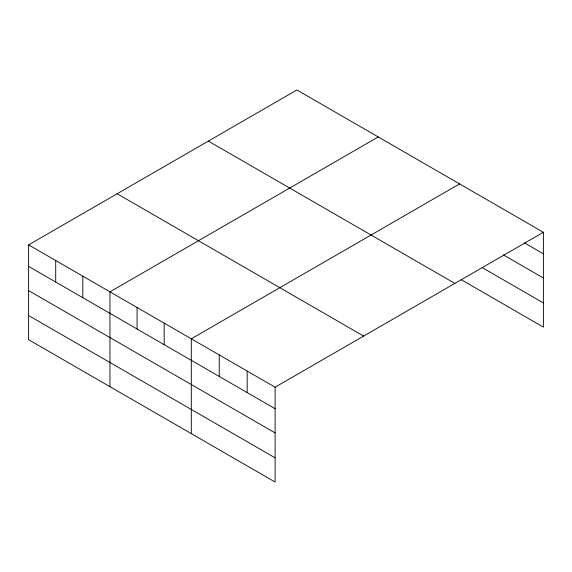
<?xml version="1.0" encoding="UTF-8"?>
<svg xmlns="http://www.w3.org/2000/svg" width="572" height="572" viewBox="0 0 572 572"><rect width="100%" height="100%" fill="white"/><g stroke="black" fill="none" stroke-linecap="round" stroke-linejoin="round"><path stroke-width="0.86" d="M28.6 244.873L275.111 387.194L275.111 482.024L28.6 339.704L28.6 244.873L296.889 89.976L543.4 232.296L543.4 327.127L461.096 279.608M378.242 136.944L109.946 291.842L109.946 386.672M459.588 183.905L191.298 338.803L191.298 433.633M275.111 387.194L543.4 232.296M524.524 242.921L543.4 253.825M503.381 254.905L543.4 278.013M482.239 267.625L543.4 302.938M208.358 141.091L454.862 283.412M117.138 193.758L363.642 336.079M28.6 266.395L275.111 408.715M28.6 290.59L275.111 432.911M28.6 315.515L275.111 457.836M247.168 371.064L247.168 392.592M219.233 354.933L219.233 376.462M164.178 323.151L164.178 344.673M137.065 307.493L137.065 329.022M82.833 276.183L82.833 297.712M55.713 260.525L55.713 282.053"/></g></svg>
